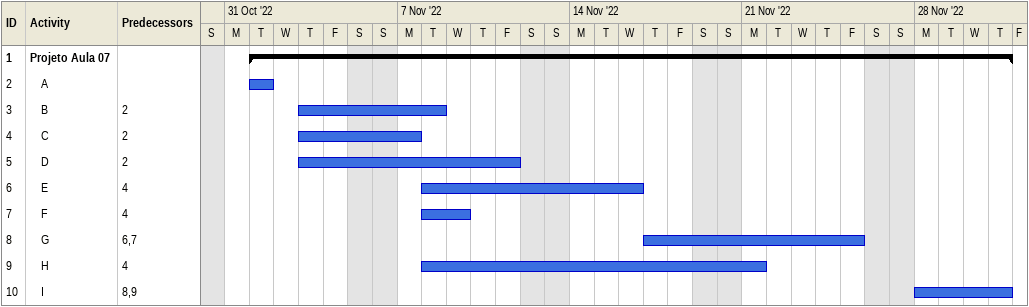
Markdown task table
| ID | Level | Task | Start | Finish | Predecessors |
|---|---|---|---|---|---|
| 1 | 1 | **Projeto Aula 07** | 2022-11-01 | 2022-12-01 |  |
| 2 | 2 | A | 2022-11-01 | 2022-11-01 |  |
| 3 | 2 | B | 2022-11-03 | 2022-11-08 | 2 |
| 4 | 2 | C | 2022-11-03 | 2022-11-07 | 2 |
| 5 | 2 | D | 2022-11-03 | 2022-11-11 | 2 |
| 6 | 2 | E | 2022-11-08 | 2022-11-16 | 4 |
| 7 | 2 | F | 2022-11-08 | 2022-11-09 | 4 |
| 8 | 2 | G | 2022-11-17 | 2022-11-25 | 6, 7 |
| 9 | 2 | H | 2022-11-08 | 2022-11-21 | 4 |
| 10 | 2 | I | 2022-11-28 | 2022-12-01 | 8, 9 |
